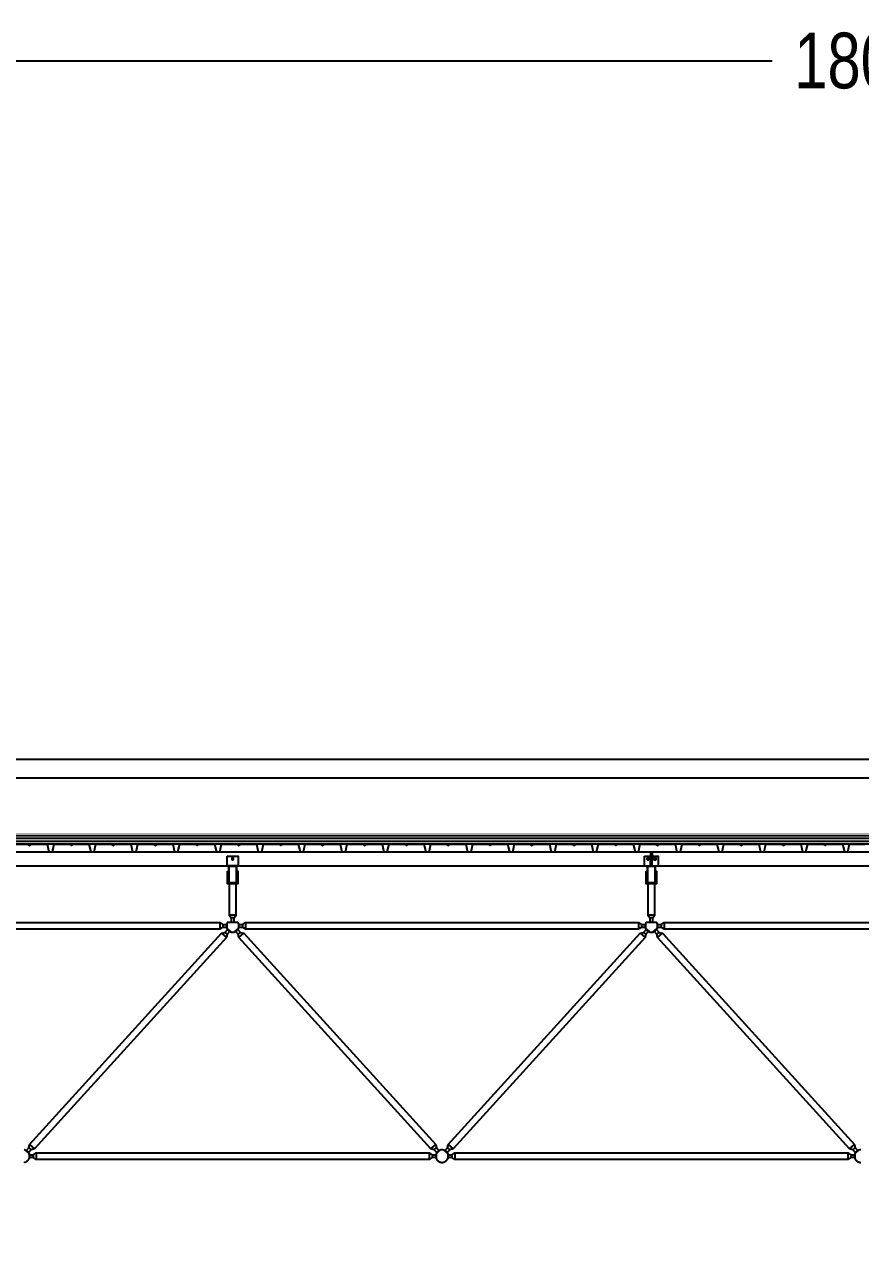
# Model space of a CAD drawing. Header units: centimetres. Extents: x 26569 to 160723, y -3143 to 14565.
# Drawn here: x 39577.1 to 39876.7, y 6232.1 to 6667.7 of the extents above; entities that cross this region are included whole.
import ezdxf

# ---------------------------------------------------------------- set-up
doc = ezdxf.new("R2010")
doc.units = ezdxf.units.CM
doc.header["$LTSCALE"] = 100
doc.linetypes.add('HIDDEN', pattern=[9.525, 6.35, -3.175])
for name, color, linetype in [('A-ANNO-DIMS', 187, 'Continuous'), ('A-ELEV-02', 253, 'Continuous'), ('A-ELEV-04', 250, 'Continuous'), ('A-WALL-INSL', 249, 'Continuous'), ('A-WALL-SNWPNL', 200, 'Continuous'), ('S-STEL', 3, 'Continuous')]:
    doc.layers.add(name, color=color, linetype=linetype)
doc.styles.add('Fields_100', font='act_simplex.shx', dxfattribs={"width": 0.8, "height": 20})
doc.linetypes.add('BATTING', pattern='A,0.00254,-2.54,[134,ltypeshp.shx,S=2.54,R=0,X=-2.54,Y=0],-5.08,[134,ltypeshp.shx,S=2.54,R=180,X=2.54,Y=0],-2.54', length=10.16254)
doc.dimstyles.new('FIELDS_100', dxfattribs={"dimscale": 0, "dimtxt": 20, "dimasz": 5, "dimexe": 5, "dimexo": 5, "dimgap": 5, "dimtad": 0, "dimdec": 0, "dimzin": 0, "dimdsep": 46, "dimtxsty": 'Fields_100', "dimblk": 'DOT', "dimcen": 0.09, "dimclrt": 50, "dimadec": 0, "dimazin": 0, "dimtfac": 1, "dimtdec": 0, "dimtix": 1, "dimtofl": 0, "dimtmove": 1, "dimatfit": 3, "dimfxl": 5, "dimfxlon": 1, "dimtolj": 1, "dimtzin": 0, "dimarcsym": 0})

# ---------------------------------------------------------------- blocks, each defined once
blk = doc.blocks.new('_Dot')
at = {"color": 0, "linetype": 'ByBlock', "lineweight": -2}
blk.add_line((-0.5, 0), (-1, 0), dxfattribs=at)
at = {"color": 0, "linetype": 'ByBlock', "const_width": 0.5}
blk.add_lwpolyline([(-0.25, 0, 1), (0.25, 0, 1)], format="xyb", close=True, dxfattribs=at)
blk = doc.blocks.new('*D698')
at = {"layer": 'A-ANNO-DIMS', "color": 0, "lineweight": -2, "transparency": 16777216}
for p, q in [((39426.73, 6649.56), (39426.73, 6659.56)), ((40326.73, 6649.56), (40326.73, 6659.56)), ((39431.73, 6654.56), (39845.07, 6654.56)), ((40321.73, 6654.56), (39908.4, 6654.56))]:
    blk.add_line(p, q, dxfattribs=at)
at = {"layer": 'DEFPOINTS', "color": 0, "transparency": 16777216}
for p in [(40326.73, 6654.56), (39426.73, 6232.06), (40326.73, 6232.06)]:
    blk.add_point(p, dxfattribs=at)
at = {"layer": 'A-ANNO-DIMS', "color": 0, "lineweight": -2, "transparency": 16777216, "xscale": 5, "yscale": 5, "zscale": 5, "rotation": 180}
blk.add_blockref('_Dot', (39426.73, 6654.56), dxfattribs=at)
at = {"layer": 'A-ANNO-DIMS', "color": 0, "lineweight": -2, "transparency": 16777216, "xscale": 5, "yscale": 5, "zscale": 5}
blk.add_blockref('_Dot', (40326.73, 6654.56), dxfattribs=at)
at = {"layer": 'A-ANNO-DIMS', "color": 50, "transparency": 16777216, "insert": (39876.73, 6654.56), "char_height": 20, "attachment_point": 5, "style": 'Fields_100'}
blk.add_mtext('\\A1;1800', dxfattribs=at)

msp = doc.modelspace()

# ---------------------------------------------------------------- linework, layer by layer
at = {"layer": 'A-ELEV-02'}
for points in [[(36704.23, 6371.06), (41237.98, 6371.06)], [(39801.48, 6371.06), (39801.48, 6369.56)], [(39801.98, 6371.06), (39801.98, 6369.56)], [(39802.83, 6368.91), (39802.83, 6368.91), (39802.82, 6368.91), (39802.81, 6368.91), (39802.8, 6368.91), (39802.79, 6368.91), (39802.79, 6368.91), (39802.78, 6368.91), (39802.77, 6368.91), (39802.76, 6368.9), (39802.75, 6368.9), (39802.75, 6368.9), (39802.74, 6368.9), (39802.73, 6368.9), (39802.72, 6368.89), (39802.71, 6368.89), (39802.71, 6368.89), (39802.7, 6368.88), (39802.69, 6368.88), (39802.68, 6368.88), (39802.67, 6368.87), (39802.67, 6368.87), (39802.66, 6368.86), (39802.65, 6368.86), (39802.64, 6368.86), (39802.64, 6368.85), (39802.63, 6368.84), (39802.62, 6368.84), (39802.61, 6368.83), (39802.61, 6368.83), (39802.6, 6368.82), (39802.59, 6368.82), (39802.59, 6368.81), (39802.58, 6368.8), (39802.57, 6368.8), (39802.57, 6368.79), (39802.56, 6368.78), (39802.56, 6368.78), (39802.55, 6368.77), (39802.55, 6368.76), (39802.54, 6368.75), (39802.54, 6368.75), (39802.53, 6368.74), (39802.53, 6368.73), (39802.52, 6368.72), (39802.52, 6368.72), (39802.52, 6368.71), (39802.51, 6368.7), (39802.51, 6368.69), (39802.51, 6368.68), (39802.5, 6368.67), (39802.5, 6368.67), (39802.5, 6368.66), (39802.5, 6368.65), (39802.49, 6368.64), (39802.49, 6368.63), (39802.49, 6368.63), (39802.49, 6368.62), (39802.49, 6368.61), (39802.49, 6368.6), (39802.49, 6368.59), (39802.49, 6368.59), (39802.48, 6368.58), (39802.48, 6368.57), (39802.48, 6368.56), (39802.48, 6368.55), (39802.48, 6368.55), (39802.49, 6368.54), (39802.49, 6368.53), (39802.49, 6368.52), (39802.49, 6368.51), (39802.49, 6368.51), (39802.49, 6368.5), (39802.49, 6368.49), (39802.49, 6368.48), (39802.5, 6368.47), (39802.5, 6368.47), (39802.5, 6368.46), (39802.5, 6368.45), (39802.51, 6368.44), (39802.51, 6368.43), (39802.51, 6368.43), (39802.52, 6368.42), (39802.52, 6368.41), (39802.52, 6368.4), (39802.53, 6368.39), (39802.53, 6368.39), (39802.54, 6368.38), (39802.54, 6368.37), (39802.55, 6368.36), (39802.55, 6368.36), (39802.56, 6368.35), (39802.56, 6368.34), (39802.57, 6368.33), (39802.57, 6368.33), (39802.58, 6368.32), (39802.59, 6368.31), (39802.59, 6368.31), (39802.6, 6368.3), (39802.61, 6368.3), (39802.61, 6368.29), (39802.62, 6368.28), (39802.63, 6368.28), (39802.64, 6368.27), (39802.64, 6368.27), (39802.65, 6368.26), (39802.66, 6368.26), (39802.67, 6368.26), (39802.67, 6368.25), (39802.68, 6368.25), (39802.69, 6368.24), (39802.7, 6368.24), (39802.71, 6368.24), (39802.71, 6368.23), (39802.72, 6368.23), (39802.73, 6368.23), (39802.74, 6368.23), (39802.75, 6368.22), (39802.75, 6368.22), (39802.76, 6368.22), (39802.77, 6368.22), (39802.78, 6368.22), (39802.79, 6368.22), (39802.79, 6368.21), (39802.8, 6368.21), (39802.81, 6368.21), (39802.82, 6368.21), (39802.83, 6368.21), (39802.83, 6368.21)], [(39803.13, 6368.91), (39802.83, 6368.91)], [(39803.13, 6368.21), (39803.14, 6368.21), (39803.15, 6368.21), (39803.16, 6368.21), (39803.17, 6368.21), (39803.17, 6368.21), (39803.18, 6368.22), (39803.19, 6368.22), (39803.2, 6368.22), (39803.21, 6368.22), (39803.21, 6368.22), (39803.22, 6368.22), (39803.23, 6368.23), (39803.24, 6368.23), (39803.25, 6368.23), (39803.26, 6368.23), (39803.26, 6368.24), (39803.27, 6368.24), (39803.28, 6368.24), (39803.29, 6368.25), (39803.3, 6368.25), (39803.3, 6368.26), (39803.31, 6368.26), (39803.32, 6368.26), (39803.33, 6368.27), (39803.33, 6368.27), (39803.34, 6368.28), (39803.35, 6368.28), (39803.35, 6368.29), (39803.36, 6368.3), (39803.37, 6368.3), (39803.38, 6368.31), (39803.38, 6368.31), (39803.39, 6368.32), (39803.39, 6368.33), (39803.4, 6368.33), (39803.41, 6368.34), (39803.41, 6368.35), (39803.42, 6368.36), (39803.42, 6368.36), (39803.43, 6368.37), (39803.43, 6368.38), (39803.44, 6368.39), (39803.44, 6368.39), (39803.45, 6368.4), (39803.45, 6368.41), (39803.45, 6368.42), (39803.46, 6368.43), (39803.46, 6368.43), (39803.46, 6368.44), (39803.47, 6368.45), (39803.47, 6368.46), (39803.47, 6368.47), (39803.47, 6368.47), (39803.48, 6368.48), (39803.48, 6368.49), (39803.48, 6368.5), (39803.48, 6368.51), (39803.48, 6368.51), (39803.48, 6368.52), (39803.48, 6368.53), (39803.48, 6368.54), (39803.48, 6368.55), (39803.48, 6368.55), (39803.48, 6368.56), (39803.48, 6368.57), (39803.48, 6368.58), (39803.48, 6368.59), (39803.48, 6368.59), (39803.48, 6368.6), (39803.48, 6368.61), (39803.48, 6368.62), (39803.48, 6368.63), (39803.48, 6368.63), (39803.48, 6368.64), (39803.47, 6368.65), (39803.47, 6368.66), (39803.47, 6368.67), (39803.47, 6368.67), (39803.46, 6368.68), (39803.46, 6368.69), (39803.46, 6368.7), (39803.45, 6368.71), (39803.45, 6368.72), (39803.45, 6368.72), (39803.44, 6368.73), (39803.44, 6368.74), (39803.43, 6368.75), (39803.43, 6368.75), (39803.42, 6368.76), (39803.42, 6368.77), (39803.41, 6368.78), (39803.41, 6368.78), (39803.4, 6368.79), (39803.39, 6368.8), (39803.39, 6368.8), (39803.38, 6368.81), (39803.38, 6368.82), (39803.37, 6368.82), (39803.36, 6368.83), (39803.35, 6368.83), (39803.35, 6368.84), (39803.34, 6368.84), (39803.33, 6368.85), (39803.33, 6368.86), (39803.32, 6368.86), (39803.31, 6368.86), (39803.3, 6368.87), (39803.3, 6368.87), (39803.29, 6368.88), (39803.28, 6368.88), (39803.27, 6368.88), (39803.26, 6368.89), (39803.26, 6368.89), (39803.25, 6368.89), (39803.24, 6368.9), (39803.23, 6368.9), (39803.22, 6368.9), (39803.21, 6368.9), (39803.21, 6368.9), (39803.2, 6368.91), (39803.19, 6368.91), (39803.18, 6368.91), (39803.17, 6368.91), (39803.17, 6368.91), (39803.16, 6368.91), (39803.15, 6368.91), (39803.14, 6368.91), (39803.13, 6368.91)], [(36704.23, 6366.06), (41237.98, 6366.06)], [(39653.73, 6366.06), (39649.73, 6366.06)], [(39799.23, 6366.06), (39804.23, 6366.06)], [(39803.13, 6368.21), (39802.83, 6368.21)], [(39649.93, 6363.26), (39650.18, 6363.26)], [(39649.93, 6362.56), (39650.18, 6362.56)], [(39653.28, 6363.26), (39653.53, 6363.26)], [(39653.28, 6362.56), (39653.53, 6362.56)], [(39799.93, 6363.26), (39800.18, 6363.26)], [(39799.93, 6362.56), (39800.18, 6362.56)], [(39803.28, 6363.26), (39803.53, 6363.26)], [(39803.28, 6362.56), (39803.53, 6362.56)], [(39650.53, 6359.66), (39650.53, 6348.36), (39651.23, 6347.36), (39651.23, 6345.86)], [(39652.23, 6345.86), (39652.23, 6347.36), (39652.94, 6348.36), (39652.94, 6359.66)], [(39800.53, 6359.66), (39800.53, 6348.36), (39801.23, 6347.36), (39801.23, 6345.86)], [(39802.23, 6345.86), (39802.23, 6347.36), (39802.94, 6348.36), (39802.94, 6359.66)], [(39652.94, 6348.36), (39650.53, 6348.36)], [(39652.23, 6347.36), (39651.23, 6347.36)], [(39802.94, 6348.36), (39800.53, 6348.36)], [(39802.23, 6347.36), (39801.23, 6347.36)], [(39503.78, 6345.01), (39505.28, 6345.01), (39506.28, 6345.72), (39647.18, 6345.72), (39648.18, 6345.01), (39649.68, 6345.01)], [(39649.68, 6344.01), (39648.18, 6344.01), (39647.18, 6343.3), (39506.28, 6343.3), (39505.28, 6344.01), (39503.78, 6344.01)], [(39647.18, 6345.72), (39647.18, 6343.3)], [(39648.18, 6345.01), (39648.18, 6344.01)], [(39649.93, 6345.86), (39649.89, 6345.8), (39649.85, 6345.74), (39649.81, 6345.68), (39649.77, 6345.61), (39649.73, 6345.54), (39649.7, 6345.47), (39649.67, 6345.4), (39649.64, 6345.33), (39649.61, 6345.26), (39649.6, 6345.22), (39649.59, 6345.18), (39649.57, 6345.14), (39649.56, 6345.11), (39649.55, 6345.07), (39649.54, 6345.03), (39649.54, 6344.99), (39649.53, 6344.95), (39649.52, 6344.91), (39649.51, 6344.87), (39649.51, 6344.83), (39649.5, 6344.79), (39649.5, 6344.75), (39649.49, 6344.71), (39649.49, 6344.67), (39649.49, 6344.63), (39649.49, 6344.59), (39649.48, 6344.55), (39649.48, 6344.52), (39649.48, 6344.48), (39649.49, 6344.44), (39649.49, 6344.4), (39649.49, 6344.36), (39649.49, 6344.32), (39649.5, 6344.28), (39649.5, 6344.24), (39649.51, 6344.2), (39649.51, 6344.16), (39649.53, 6344.08), (39649.54, 6344.01), (39649.56, 6343.93), (39649.58, 6343.86), (39649.61, 6343.78), (39649.63, 6343.71), (39649.66, 6343.64), (39649.69, 6343.57), (39649.72, 6343.51), (39649.76, 6343.44), (39649.79, 6343.37), (39649.83, 6343.31), (39649.87, 6343.25), (39649.92, 6343.18), (39649.96, 6343.12), (39650.01, 6343.06), (39650.07, 6343), (39650.12, 6342.95), (39650.15, 6342.92), (39650.17, 6342.89), (39650.2, 6342.86), (39650.23, 6342.84), (39650.26, 6342.81), (39650.29, 6342.78), (39650.32, 6342.76), (39650.35, 6342.73), (39650.39, 6342.71), (39650.42, 6342.69), (39650.45, 6342.66), (39650.48, 6342.64), (39650.52, 6342.62), (39650.55, 6342.6), (39650.59, 6342.58), (39650.62, 6342.56), (39650.65, 6342.54), (39650.69, 6342.52), (39650.73, 6342.5), (39650.76, 6342.48), (39650.8, 6342.47), (39650.83, 6342.45), (39650.87, 6342.43), (39650.91, 6342.42), (39650.94, 6342.41), (39650.98, 6342.39), (39651.02, 6342.38), (39651.06, 6342.37), (39651.13, 6342.34), (39651.21, 6342.33), (39651.28, 6342.31), (39651.36, 6342.29), (39651.43, 6342.28), (39651.51, 6342.27), (39651.59, 6342.27), (39651.66, 6342.26), (39651.73, 6342.26), (39651.81, 6342.26), (39651.88, 6342.27), (39651.96, 6342.27), (39652.03, 6342.28), (39652.11, 6342.29), (39652.19, 6342.31), (39652.26, 6342.33), (39652.34, 6342.34), (39652.41, 6342.37), (39652.45, 6342.38), (39652.49, 6342.39), (39652.52, 6342.41), (39652.56, 6342.42), (39652.6, 6342.43), (39652.63, 6342.45), (39652.67, 6342.47), (39652.71, 6342.48), (39652.74, 6342.5), (39652.78, 6342.52), (39652.81, 6342.54), (39652.85, 6342.56), (39652.88, 6342.58), (39652.92, 6342.6), (39652.95, 6342.62), (39652.98, 6342.64), (39653.02, 6342.66), (39653.05, 6342.69), (39653.08, 6342.71), (39653.11, 6342.73), (39653.15, 6342.76), (39653.18, 6342.78), (39653.21, 6342.81), (39653.24, 6342.84), (39653.27, 6342.86), (39653.29, 6342.89), (39653.32, 6342.92), (39653.35, 6342.95), (39653.4, 6343), (39653.45, 6343.06), (39653.5, 6343.12), (39653.55, 6343.18), (39653.59, 6343.25), (39653.64, 6343.31), (39653.68, 6343.37), (39653.71, 6343.44), (39653.75, 6343.51), (39653.78, 6343.57), (39653.81, 6343.64), (39653.84, 6343.71), (39653.86, 6343.78), (39653.89, 6343.86), (39653.91, 6343.93), (39653.93, 6344.01), (39653.94, 6344.08), (39653.96, 6344.16), (39653.96, 6344.2), (39653.97, 6344.24), (39653.97, 6344.28), (39653.98, 6344.32), (39653.98, 6344.36), (39653.98, 6344.4), (39653.98, 6344.44), (39653.98, 6344.48), (39653.98, 6344.52), (39653.98, 6344.55), (39653.98, 6344.59), (39653.98, 6344.63), (39653.98, 6344.67), (39653.98, 6344.71), (39653.97, 6344.75), (39653.97, 6344.79), (39653.96, 6344.83), (39653.96, 6344.87), (39653.95, 6344.91), (39653.94, 6344.95), (39653.93, 6344.99), (39653.92, 6345.03), (39653.91, 6345.07), (39653.9, 6345.11), (39653.89, 6345.14), (39653.88, 6345.18), (39653.87, 6345.22), (39653.86, 6345.26), (39653.83, 6345.33), (39653.8, 6345.4), (39653.77, 6345.47), (39653.73, 6345.54), (39653.7, 6345.61), (39653.66, 6345.68), (39653.62, 6345.74), (39653.58, 6345.8), (39653.53, 6345.86)], [(39649.67, 6343.62), (39651.04, 6342.37)], [(39649.68, 6345.44), (39649.68, 6343.58)], [(39649.93, 6345.86), (39653.53, 6345.86)], [(39652.43, 6342.37), (39653.8, 6343.62)], [(39653.78, 6345.01), (39655.28, 6345.01), (39656.28, 6345.72), (39797.18, 6345.72), (39798.18, 6345.01), (39799.68, 6345.01)], [(39653.78, 6345.44), (39653.78, 6343.58)], [(39799.68, 6344.01), (39798.18, 6344.01), (39797.18, 6343.3), (39656.28, 6343.3), (39655.28, 6344.01), (39653.78, 6344.01)], [(39655.28, 6345.01), (39655.28, 6344.01)], [(39656.28, 6345.72), (39656.28, 6343.3)], [(39797.18, 6345.72), (39797.18, 6343.3)], [(39798.18, 6345.01), (39798.18, 6344.01)], [(39799.93, 6345.86), (39799.89, 6345.8), (39799.85, 6345.74), (39799.81, 6345.68), (39799.77, 6345.61), (39799.73, 6345.54), (39799.7, 6345.47), (39799.67, 6345.4), (39799.64, 6345.33), (39799.61, 6345.26), (39799.6, 6345.22), (39799.59, 6345.18), (39799.57, 6345.14), (39799.56, 6345.11), (39799.55, 6345.07), (39799.54, 6345.03), (39799.54, 6344.99), (39799.53, 6344.95), (39799.52, 6344.91), (39799.51, 6344.87), (39799.51, 6344.83), (39799.5, 6344.79), (39799.5, 6344.75), (39799.49, 6344.71), (39799.49, 6344.67), (39799.49, 6344.63), (39799.49, 6344.59), (39799.48, 6344.55), (39799.48, 6344.52), (39799.48, 6344.48), (39799.49, 6344.44), (39799.49, 6344.4), (39799.49, 6344.36), (39799.49, 6344.32), (39799.5, 6344.28), (39799.5, 6344.24), (39799.51, 6344.2), (39799.51, 6344.16), (39799.53, 6344.08), (39799.54, 6344.01), (39799.56, 6343.93), (39799.58, 6343.86), (39799.61, 6343.78), (39799.63, 6343.71), (39799.66, 6343.64), (39799.69, 6343.57), (39799.72, 6343.51), (39799.76, 6343.44), (39799.79, 6343.37), (39799.83, 6343.31), (39799.87, 6343.25), (39799.92, 6343.18), (39799.96, 6343.12), (39800.01, 6343.06), (39800.07, 6343), (39800.12, 6342.95), (39800.15, 6342.92), (39800.17, 6342.89), (39800.2, 6342.86), (39800.23, 6342.84), (39800.26, 6342.81), (39800.29, 6342.78), (39800.32, 6342.76), (39800.35, 6342.73), (39800.39, 6342.71), (39800.42, 6342.69), (39800.45, 6342.66), (39800.48, 6342.64), (39800.52, 6342.62), (39800.55, 6342.6), (39800.59, 6342.58), (39800.62, 6342.56), (39800.65, 6342.54), (39800.69, 6342.52), (39800.73, 6342.5), (39800.76, 6342.48), (39800.8, 6342.47), (39800.83, 6342.45), (39800.87, 6342.43), (39800.91, 6342.42), (39800.94, 6342.41), (39800.98, 6342.39), (39801.02, 6342.38), (39801.06, 6342.37), (39801.13, 6342.34), (39801.21, 6342.33), (39801.28, 6342.31), (39801.36, 6342.29), (39801.43, 6342.28), (39801.51, 6342.27), (39801.59, 6342.27), (39801.66, 6342.26), (39801.73, 6342.26), (39801.81, 6342.26), (39801.88, 6342.27), (39801.96, 6342.27), (39802.03, 6342.28), (39802.11, 6342.29), (39802.19, 6342.31), (39802.26, 6342.33), (39802.34, 6342.34), (39802.41, 6342.37), (39802.45, 6342.38), (39802.49, 6342.39), (39802.52, 6342.41), (39802.56, 6342.42), (39802.6, 6342.43), (39802.63, 6342.45), (39802.67, 6342.47), (39802.71, 6342.48), (39802.74, 6342.5), (39802.78, 6342.52), (39802.81, 6342.54), (39802.85, 6342.56), (39802.88, 6342.58), (39802.92, 6342.6), (39802.95, 6342.62), (39802.98, 6342.64), (39803.02, 6342.66), (39803.05, 6342.69), (39803.08, 6342.71), (39803.11, 6342.73), (39803.15, 6342.76), (39803.18, 6342.78), (39803.21, 6342.81), (39803.24, 6342.84), (39803.27, 6342.86), (39803.29, 6342.89), (39803.32, 6342.92), (39803.35, 6342.95), (39803.4, 6343), (39803.45, 6343.06), (39803.5, 6343.12), (39803.55, 6343.18), (39803.59, 6343.25), (39803.64, 6343.31), (39803.68, 6343.37), (39803.71, 6343.44), (39803.75, 6343.51), (39803.78, 6343.57), (39803.81, 6343.64), (39803.84, 6343.71), (39803.86, 6343.78), (39803.89, 6343.86), (39803.91, 6343.93), (39803.93, 6344.01), (39803.94, 6344.08), (39803.96, 6344.16), (39803.96, 6344.2), (39803.97, 6344.24), (39803.97, 6344.28), (39803.98, 6344.32), (39803.98, 6344.36), (39803.98, 6344.4), (39803.98, 6344.44), (39803.98, 6344.48), (39803.98, 6344.52), (39803.98, 6344.55), (39803.98, 6344.59), (39803.98, 6344.63), (39803.98, 6344.67), (39803.98, 6344.71), (39803.97, 6344.75), (39803.97, 6344.79), (39803.96, 6344.83), (39803.96, 6344.87), (39803.95, 6344.91), (39803.94, 6344.95), (39803.93, 6344.99), (39803.92, 6345.03), (39803.91, 6345.07), (39803.9, 6345.11), (39803.89, 6345.14), (39803.88, 6345.18), (39803.87, 6345.22), (39803.86, 6345.26), (39803.83, 6345.33), (39803.8, 6345.4), (39803.77, 6345.47), (39803.73, 6345.54), (39803.7, 6345.61), (39803.66, 6345.68), (39803.62, 6345.74), (39803.58, 6345.8), (39803.53, 6345.86)], [(39799.67, 6343.62), (39801.04, 6342.37)], [(39799.68, 6345.44), (39799.68, 6343.58)], [(39799.93, 6345.86), (39803.53, 6345.86)], [(39802.43, 6342.37), (39803.8, 6343.62)], [(39803.78, 6345.01), (39805.28, 6345.01), (39806.28, 6345.72), (39947.18, 6345.72), (39948.18, 6345.01), (39949.68, 6345.01)], [(39803.78, 6345.44), (39803.78, 6343.58)], [(39949.68, 6344.01), (39948.18, 6344.01), (39947.18, 6343.3), (39806.28, 6343.3), (39805.28, 6344.01), (39803.78, 6344.01)], [(39805.28, 6345.01), (39805.28, 6344.01)], [(39806.28, 6345.72), (39806.28, 6343.3)], [(39647.78, 6341.96), (39649.57, 6340.33)], [(39648.98, 6342.22), (39649.72, 6341.55)], [(39653.75, 6341.55), (39654.49, 6342.22)], [(39653.9, 6340.33), (39655.69, 6341.96)], [(39797.78, 6341.96), (39799.57, 6340.33)], [(39798.98, 6342.22), (39799.72, 6341.55)], [(39803.75, 6341.55), (39804.49, 6342.22)], [(39803.9, 6340.33), (39805.69, 6341.96)], [(39578.75, 6264.98), (39579.49, 6264.3)], [(39578.9, 6266.19), (39580.69, 6264.57)], [(39722.78, 6264.57), (39724.57, 6266.19)], [(39723.98, 6264.3), (39724.72, 6264.98)], [(39728.75, 6264.98), (39729.49, 6264.3)], [(39728.9, 6266.19), (39730.69, 6264.57)], [(39872.78, 6264.57), (39874.57, 6266.19)], [(39873.98, 6264.3), (39874.72, 6264.98)], [(39577.04, 6259.78), (39577.09, 6259.79), (39577.14, 6259.8), (39577.2, 6259.81), (39577.25, 6259.82), (39577.3, 6259.83), (39577.35, 6259.85), (39577.41, 6259.86), (39577.46, 6259.88), (39577.51, 6259.9), (39577.56, 6259.92), (39577.61, 6259.94), (39577.67, 6259.96), (39577.72, 6259.99), (39577.77, 6260.01), (39577.82, 6260.04), (39577.87, 6260.07), (39577.92, 6260.1), (39577.97, 6260.13), (39578.01, 6260.16), (39578.06, 6260.19), (39578.11, 6260.23), (39578.15, 6260.27), (39578.2, 6260.3), (39578.24, 6260.34), (39578.28, 6260.38), (39578.33, 6260.42), (39578.37, 6260.46), (39578.41, 6260.51), (39578.44, 6260.55), (39578.48, 6260.59), (39578.52, 6260.64), (39578.55, 6260.69), (39578.59, 6260.73), (39578.62, 6260.78), (39578.65, 6260.83), (39578.68, 6260.88), (39578.71, 6260.93), (39578.73, 6260.98), (39578.76, 6261.03), (39578.78, 6261.08), (39578.81, 6261.13), (39578.83, 6261.18), (39578.85, 6261.24), (39578.86, 6261.29), (39578.88, 6261.34), (39578.9, 6261.39), (39578.91, 6261.45), (39578.92, 6261.5), (39578.94, 6261.55), (39578.95, 6261.6), (39578.96, 6261.66), (39578.96, 6261.71), (39578.97, 6261.76), (39578.98, 6261.81), (39578.98, 6261.86), (39578.98, 6261.91), (39578.98, 6261.96), (39578.98, 6262.01), (39578.98, 6262.06), (39578.98, 6262.11), (39578.98, 6262.16), (39578.98, 6262.21), (39578.97, 6262.27), (39578.96, 6262.32), (39578.96, 6262.37), (39578.95, 6262.42), (39578.94, 6262.47), (39578.92, 6262.53), (39578.91, 6262.58), (39578.9, 6262.63), (39578.88, 6262.68), (39578.86, 6262.74), (39578.85, 6262.79), (39578.83, 6262.84), (39578.81, 6262.89), (39578.78, 6262.94), (39578.76, 6262.99), (39578.73, 6263.05), (39578.71, 6263.1), (39578.68, 6263.15), (39578.65, 6263.19), (39578.62, 6263.24), (39578.59, 6263.29), (39578.55, 6263.34), (39578.52, 6263.38), (39578.48, 6263.43), (39578.44, 6263.48), (39578.41, 6263.52), (39578.37, 6263.56), (39578.33, 6263.6), (39578.28, 6263.64), (39578.24, 6263.68), (39578.2, 6263.72), (39578.15, 6263.76), (39578.11, 6263.8), (39578.06, 6263.83), (39578.01, 6263.86), (39577.97, 6263.9), (39577.92, 6263.93), (39577.87, 6263.96), (39577.82, 6263.98), (39577.77, 6264.01), (39577.72, 6264.04), (39577.67, 6264.06), (39577.61, 6264.08), (39577.56, 6264.1), (39577.51, 6264.12), (39577.46, 6264.14), (39577.41, 6264.16), (39577.35, 6264.18), (39577.3, 6264.19), (39577.25, 6264.2), (39577.2, 6264.21), (39577.14, 6264.22), (39577.09, 6264.23), (39577.04, 6264.24)], [(39577.43, 6264.15), (39578.8, 6262.91)], [(39578.78, 6262.51), (39580.28, 6262.51), (39581.28, 6263.22), (39722.18, 6263.22), (39723.18, 6262.51), (39724.68, 6262.51)], [(39578.78, 6262.94), (39578.78, 6261.08)], [(39724.68, 6261.51), (39723.18, 6261.51), (39722.18, 6260.8), (39581.28, 6260.8), (39580.28, 6261.51), (39578.78, 6261.51)], [(39580.28, 6262.51), (39580.28, 6261.51)], [(39581.28, 6263.22), (39581.28, 6260.8)], [(39722.18, 6263.22), (39722.18, 6260.8)], [(39723.18, 6262.51), (39723.18, 6261.51)], [(39724.67, 6262.91), (39726.04, 6264.15)], [(39724.68, 6262.94), (39724.68, 6261.08)], [(39727.43, 6264.15), (39728.8, 6262.91)], [(39728.78, 6262.51), (39730.28, 6262.51), (39731.28, 6263.22), (39872.18, 6263.22), (39873.18, 6262.51), (39874.68, 6262.51)], [(39728.78, 6262.94), (39728.78, 6261.08)], [(39874.68, 6261.51), (39873.18, 6261.51), (39872.18, 6260.8), (39731.28, 6260.8), (39730.28, 6261.51), (39728.78, 6261.51)], [(39730.28, 6262.51), (39730.28, 6261.51)], [(39731.28, 6263.22), (39731.28, 6260.8)], [(39872.18, 6263.22), (39872.18, 6260.8)], [(39873.18, 6262.51), (39873.18, 6261.51)], [(39876.78, 6264.26), (39876.73, 6264.26), (39876.68, 6264.26), (39876.63, 6264.26), (39876.58, 6264.26), (39876.53, 6264.25), (39876.48, 6264.25), (39876.43, 6264.24), (39876.38, 6264.23), (39876.32, 6264.22), (39876.27, 6264.21), (39876.22, 6264.2), (39876.17, 6264.19), (39876.12, 6264.18), (39876.06, 6264.16), (39876.01, 6264.14), (39875.96, 6264.12), (39875.91, 6264.1), (39875.85, 6264.08), (39875.8, 6264.06), (39875.75, 6264.04), (39875.7, 6264.01), (39875.65, 6263.98), (39875.6, 6263.96), (39875.55, 6263.93), (39875.5, 6263.9), (39875.46, 6263.86), (39875.41, 6263.83), (39875.36, 6263.8), (39875.32, 6263.76), (39875.27, 6263.72), (39875.23, 6263.68), (39875.19, 6263.64), (39875.14, 6263.6), (39875.1, 6263.56), (39875.06, 6263.52), (39875.02, 6263.48), (39874.99, 6263.43), (39874.95, 6263.38), (39874.92, 6263.34), (39874.88, 6263.29), (39874.85, 6263.24), (39874.82, 6263.19), (39874.79, 6263.15), (39874.76, 6263.1), (39874.74, 6263.05), (39874.71, 6262.99), (39874.69, 6262.94), (39874.66, 6262.89), (39874.64, 6262.84), (39874.62, 6262.79), (39874.6, 6262.74), (39874.59, 6262.68), (39874.57, 6262.63), (39874.56, 6262.58), (39874.54, 6262.53), (39874.53, 6262.47), (39874.52, 6262.42), (39874.51, 6262.37), (39874.51, 6262.32), (39874.5, 6262.27), (39874.49, 6262.21), (39874.49, 6262.16), (39874.49, 6262.11), (39874.48, 6262.06), (39874.48, 6262.01), (39874.48, 6261.96), (39874.49, 6261.91), (39874.49, 6261.86), (39874.49, 6261.81), (39874.5, 6261.76), (39874.51, 6261.71), (39874.51, 6261.66), (39874.52, 6261.6), (39874.53, 6261.55), (39874.54, 6261.5), (39874.56, 6261.45), (39874.57, 6261.39), (39874.59, 6261.34), (39874.6, 6261.29), (39874.62, 6261.24), (39874.64, 6261.18), (39874.66, 6261.13), (39874.69, 6261.08), (39874.71, 6261.03), (39874.74, 6260.98), (39874.76, 6260.93), (39874.79, 6260.88), (39874.82, 6260.83), (39874.85, 6260.78), (39874.88, 6260.73), (39874.92, 6260.69), (39874.95, 6260.64), (39874.99, 6260.59), (39875.02, 6260.55), (39875.06, 6260.51), (39875.1, 6260.46), (39875.14, 6260.42), (39875.19, 6260.38), (39875.23, 6260.34), (39875.27, 6260.3), (39875.32, 6260.27), (39875.36, 6260.23), (39875.41, 6260.19), (39875.46, 6260.16), (39875.5, 6260.13), (39875.55, 6260.1), (39875.6, 6260.07), (39875.65, 6260.04), (39875.7, 6260.01), (39875.75, 6259.99), (39875.8, 6259.96), (39875.85, 6259.94), (39875.91, 6259.92), (39875.96, 6259.9), (39876.01, 6259.88), (39876.06, 6259.86), (39876.12, 6259.85), (39876.17, 6259.83), (39876.22, 6259.82), (39876.27, 6259.81), (39876.32, 6259.8), (39876.38, 6259.79), (39876.43, 6259.78), (39876.48, 6259.78), (39876.53, 6259.77), (39876.58, 6259.77), (39876.63, 6259.76), (39876.68, 6259.76), (39876.73, 6259.76), (39876.78, 6259.76)], [(39874.67, 6262.91), (39876.04, 6264.15)], [(39874.68, 6262.94), (39874.68, 6261.08)]]:
    msp.add_lwpolyline(points, dxfattribs=at)
for points in [[(39649.73, 6369.56), (39653.73, 6369.56), (39653.73, 6365.91), (39649.73, 6365.91)], [(39652.08, 6368.56), (39652.08, 6368.57), (39652.08, 6368.58), (39652.08, 6368.59), (39652.08, 6368.59), (39652.08, 6368.6), (39652.08, 6368.61), (39652.08, 6368.62), (39652.08, 6368.63), (39652.08, 6368.63), (39652.08, 6368.64), (39652.07, 6368.65), (39652.07, 6368.66), (39652.07, 6368.67), (39652.07, 6368.67), (39652.06, 6368.68), (39652.06, 6368.69), (39652.06, 6368.7), (39652.05, 6368.71), (39652.05, 6368.72), (39652.05, 6368.72), (39652.04, 6368.73), (39652.04, 6368.74), (39652.03, 6368.75), (39652.03, 6368.75), (39652.02, 6368.76), (39652.02, 6368.77), (39652.01, 6368.78), (39652.01, 6368.78), (39652, 6368.79), (39651.99, 6368.8), (39651.99, 6368.8), (39651.98, 6368.81), (39651.98, 6368.82), (39651.97, 6368.82), (39651.96, 6368.83), (39651.95, 6368.83), (39651.95, 6368.84), (39651.94, 6368.84), (39651.93, 6368.85), (39651.93, 6368.86), (39651.92, 6368.86), (39651.91, 6368.86), (39651.9, 6368.87), (39651.9, 6368.87), (39651.89, 6368.88), (39651.88, 6368.88), (39651.87, 6368.88), (39651.86, 6368.89), (39651.86, 6368.89), (39651.85, 6368.89), (39651.84, 6368.9), (39651.83, 6368.9), (39651.82, 6368.9), (39651.81, 6368.9), (39651.81, 6368.9), (39651.8, 6368.91), (39651.79, 6368.91), (39651.78, 6368.91), (39651.77, 6368.91), (39651.77, 6368.91), (39651.76, 6368.91), (39651.75, 6368.91), (39651.74, 6368.91), (39651.73, 6368.91), (39651.73, 6368.91), (39651.72, 6368.91), (39651.71, 6368.91), (39651.7, 6368.91), (39651.69, 6368.91), (39651.69, 6368.91), (39651.68, 6368.91), (39651.67, 6368.91), (39651.66, 6368.9), (39651.65, 6368.9), (39651.65, 6368.9), (39651.64, 6368.9), (39651.63, 6368.9), (39651.62, 6368.89), (39651.61, 6368.89), (39651.61, 6368.89), (39651.6, 6368.88), (39651.59, 6368.88), (39651.58, 6368.88), (39651.57, 6368.87), (39651.57, 6368.87), (39651.56, 6368.86), (39651.55, 6368.86), (39651.54, 6368.86), (39651.54, 6368.85), (39651.53, 6368.84), (39651.52, 6368.84), (39651.51, 6368.83), (39651.51, 6368.83), (39651.5, 6368.82), (39651.49, 6368.82), (39651.49, 6368.81), (39651.48, 6368.8), (39651.47, 6368.8), (39651.47, 6368.79), (39651.46, 6368.78), (39651.46, 6368.78), (39651.45, 6368.77), (39651.45, 6368.76), (39651.44, 6368.75), (39651.44, 6368.75), (39651.43, 6368.74), (39651.43, 6368.73), (39651.42, 6368.72), (39651.42, 6368.72), (39651.42, 6368.71), (39651.41, 6368.7), (39651.41, 6368.69), (39651.41, 6368.68), (39651.4, 6368.67), (39651.4, 6368.67), (39651.4, 6368.66), (39651.4, 6368.65), (39651.39, 6368.64), (39651.39, 6368.63), (39651.39, 6368.63), (39651.39, 6368.62), (39651.39, 6368.61), (39651.39, 6368.6), (39651.39, 6368.59), (39651.39, 6368.59), (39651.38, 6368.58), (39651.38, 6368.57), (39651.38, 6368.56), (39651.38, 6368.55), (39651.38, 6368.55), (39651.39, 6368.54), (39651.39, 6368.53), (39651.39, 6368.52), (39651.39, 6368.51), (39651.39, 6368.51), (39651.39, 6368.5), (39651.39, 6368.49), (39651.39, 6368.48), (39651.4, 6368.47), (39651.4, 6368.47), (39651.4, 6368.46), (39651.4, 6368.45), (39651.41, 6368.44), (39651.41, 6368.43), (39651.41, 6368.43), (39651.42, 6368.42), (39651.42, 6368.41), (39651.42, 6368.4), (39651.43, 6368.39), (39651.43, 6368.39), (39651.44, 6368.38), (39651.44, 6368.37), (39651.45, 6368.36), (39651.45, 6368.36), (39651.46, 6368.35), (39651.46, 6368.34), (39651.47, 6368.33), (39651.47, 6368.33), (39651.48, 6368.32), (39651.49, 6368.31), (39651.49, 6368.31), (39651.5, 6368.3), (39651.51, 6368.3), (39651.51, 6368.29), (39651.52, 6368.28), (39651.53, 6368.28), (39651.54, 6368.27), (39651.54, 6368.27), (39651.55, 6368.26), (39651.56, 6368.26), (39651.57, 6368.26), (39651.57, 6368.25), (39651.58, 6368.25), (39651.59, 6368.24), (39651.6, 6368.24), (39651.61, 6368.24), (39651.61, 6368.23), (39651.62, 6368.23), (39651.63, 6368.23), (39651.64, 6368.23), (39651.65, 6368.22), (39651.65, 6368.22), (39651.66, 6368.22), (39651.67, 6368.22), (39651.68, 6368.22), (39651.69, 6368.22), (39651.69, 6368.21), (39651.7, 6368.21), (39651.71, 6368.21), (39651.72, 6368.21), (39651.73, 6368.21), (39651.73, 6368.21), (39651.74, 6368.21), (39651.75, 6368.21), (39651.76, 6368.21), (39651.77, 6368.21), (39651.77, 6368.21), (39651.78, 6368.22), (39651.79, 6368.22), (39651.8, 6368.22), (39651.81, 6368.22), (39651.81, 6368.22), (39651.82, 6368.22), (39651.83, 6368.23), (39651.84, 6368.23), (39651.85, 6368.23), (39651.86, 6368.23), (39651.86, 6368.24), (39651.87, 6368.24), (39651.88, 6368.24), (39651.89, 6368.25), (39651.9, 6368.25), (39651.9, 6368.26), (39651.91, 6368.26), (39651.92, 6368.26), (39651.93, 6368.27), (39651.93, 6368.27), (39651.94, 6368.28), (39651.95, 6368.28), (39651.95, 6368.29), (39651.96, 6368.3), (39651.97, 6368.3), (39651.98, 6368.31), (39651.98, 6368.31), (39651.99, 6368.32), (39651.99, 6368.33), (39652, 6368.33), (39652.01, 6368.34), (39652.01, 6368.35), (39652.02, 6368.36), (39652.02, 6368.36), (39652.03, 6368.37), (39652.03, 6368.38), (39652.04, 6368.39), (39652.04, 6368.39), (39652.05, 6368.4), (39652.05, 6368.41), (39652.05, 6368.42), (39652.06, 6368.43), (39652.06, 6368.43), (39652.06, 6368.44), (39652.07, 6368.45), (39652.07, 6368.46), (39652.07, 6368.47), (39652.07, 6368.47), (39652.08, 6368.48), (39652.08, 6368.49), (39652.08, 6368.5), (39652.08, 6368.51), (39652.08, 6368.51), (39652.08, 6368.52), (39652.08, 6368.53), (39652.08, 6368.54), (39652.08, 6368.55), (39652.08, 6368.55)], [(39799.23, 6369.56), (39804.23, 6369.56), (39804.23, 6365.91), (39799.23, 6365.91)], [(39800.83, 6368.56), (39800.83, 6368.57), (39800.83, 6368.58), (39800.83, 6368.59), (39800.83, 6368.59), (39800.83, 6368.6), (39800.83, 6368.61), (39800.83, 6368.62), (39800.83, 6368.63), (39800.83, 6368.63), (39800.83, 6368.64), (39800.82, 6368.65), (39800.82, 6368.66), (39800.82, 6368.67), (39800.82, 6368.67), (39800.81, 6368.68), (39800.81, 6368.69), (39800.81, 6368.7), (39800.8, 6368.71), (39800.8, 6368.72), (39800.8, 6368.72), (39800.79, 6368.73), (39800.79, 6368.74), (39800.78, 6368.75), (39800.78, 6368.75), (39800.77, 6368.76), (39800.77, 6368.77), (39800.76, 6368.78), (39800.76, 6368.78), (39800.75, 6368.79), (39800.74, 6368.8), (39800.74, 6368.8), (39800.73, 6368.81), (39800.73, 6368.82), (39800.72, 6368.82), (39800.71, 6368.83), (39800.7, 6368.83), (39800.7, 6368.84), (39800.69, 6368.84), (39800.68, 6368.85), (39800.68, 6368.86), (39800.67, 6368.86), (39800.66, 6368.86), (39800.65, 6368.87), (39800.65, 6368.87), (39800.64, 6368.88), (39800.63, 6368.88), (39800.62, 6368.88), (39800.61, 6368.89), (39800.61, 6368.89), (39800.6, 6368.89), (39800.59, 6368.9), (39800.58, 6368.9), (39800.57, 6368.9), (39800.56, 6368.9), (39800.56, 6368.9), (39800.55, 6368.91), (39800.54, 6368.91), (39800.53, 6368.91), (39800.52, 6368.91), (39800.52, 6368.91), (39800.51, 6368.91), (39800.5, 6368.91), (39800.49, 6368.91), (39800.48, 6368.91), (39800.48, 6368.91), (39800.47, 6368.91), (39800.46, 6368.91), (39800.45, 6368.91), (39800.44, 6368.91), (39800.44, 6368.91), (39800.43, 6368.91), (39800.42, 6368.91), (39800.41, 6368.9), (39800.4, 6368.9), (39800.4, 6368.9), (39800.39, 6368.9), (39800.38, 6368.9), (39800.37, 6368.89), (39800.36, 6368.89), (39800.36, 6368.89), (39800.35, 6368.88), (39800.34, 6368.88), (39800.33, 6368.88), (39800.32, 6368.87), (39800.32, 6368.87), (39800.31, 6368.86), (39800.3, 6368.86), (39800.29, 6368.86), (39800.29, 6368.85), (39800.28, 6368.84), (39800.27, 6368.84), (39800.26, 6368.83), (39800.26, 6368.83), (39800.25, 6368.82), (39800.24, 6368.82), (39800.24, 6368.81), (39800.23, 6368.8), (39800.22, 6368.8), (39800.22, 6368.79), (39800.21, 6368.78), (39800.21, 6368.78), (39800.2, 6368.77), (39800.2, 6368.76), (39800.19, 6368.75), (39800.19, 6368.75), (39800.18, 6368.74), (39800.18, 6368.73), (39800.17, 6368.72), (39800.17, 6368.72), (39800.17, 6368.71), (39800.16, 6368.7), (39800.16, 6368.69), (39800.16, 6368.68), (39800.15, 6368.67), (39800.15, 6368.67), (39800.15, 6368.66), (39800.15, 6368.65), (39800.14, 6368.64), (39800.14, 6368.63), (39800.14, 6368.63), (39800.14, 6368.62), (39800.14, 6368.61), (39800.14, 6368.6), (39800.14, 6368.59), (39800.14, 6368.59), (39800.13, 6368.58), (39800.13, 6368.57), (39800.13, 6368.56), (39800.13, 6368.55), (39800.13, 6368.55), (39800.14, 6368.54), (39800.14, 6368.53), (39800.14, 6368.52), (39800.14, 6368.51), (39800.14, 6368.51), (39800.14, 6368.5), (39800.14, 6368.49), (39800.14, 6368.48), (39800.15, 6368.47), (39800.15, 6368.47), (39800.15, 6368.46), (39800.15, 6368.45), (39800.16, 6368.44), (39800.16, 6368.43), (39800.16, 6368.43), (39800.17, 6368.42), (39800.17, 6368.41), (39800.17, 6368.4), (39800.18, 6368.39), (39800.18, 6368.39), (39800.19, 6368.38), (39800.19, 6368.37), (39800.2, 6368.36), (39800.2, 6368.36), (39800.21, 6368.35), (39800.21, 6368.34), (39800.22, 6368.33), (39800.22, 6368.33), (39800.23, 6368.32), (39800.24, 6368.31), (39800.24, 6368.31), (39800.25, 6368.3), (39800.26, 6368.3), (39800.26, 6368.29), (39800.27, 6368.28), (39800.28, 6368.28), (39800.29, 6368.27), (39800.29, 6368.27), (39800.3, 6368.26), (39800.31, 6368.26), (39800.32, 6368.26), (39800.32, 6368.25), (39800.33, 6368.25), (39800.34, 6368.24), (39800.35, 6368.24), (39800.36, 6368.24), (39800.36, 6368.23), (39800.37, 6368.23), (39800.38, 6368.23), (39800.39, 6368.23), (39800.4, 6368.22), (39800.4, 6368.22), (39800.41, 6368.22), (39800.42, 6368.22), (39800.43, 6368.22), (39800.44, 6368.22), (39800.44, 6368.21), (39800.45, 6368.21), (39800.46, 6368.21), (39800.47, 6368.21), (39800.48, 6368.21), (39800.48, 6368.21), (39800.49, 6368.21), (39800.5, 6368.21), (39800.51, 6368.21), (39800.52, 6368.21), (39800.52, 6368.21), (39800.53, 6368.22), (39800.54, 6368.22), (39800.55, 6368.22), (39800.56, 6368.22), (39800.56, 6368.22), (39800.57, 6368.22), (39800.58, 6368.23), (39800.59, 6368.23), (39800.6, 6368.23), (39800.61, 6368.23), (39800.61, 6368.24), (39800.62, 6368.24), (39800.63, 6368.24), (39800.64, 6368.25), (39800.65, 6368.25), (39800.65, 6368.26), (39800.66, 6368.26), (39800.67, 6368.26), (39800.68, 6368.27), (39800.68, 6368.27), (39800.69, 6368.28), (39800.7, 6368.28), (39800.7, 6368.29), (39800.71, 6368.3), (39800.72, 6368.3), (39800.73, 6368.31), (39800.73, 6368.31), (39800.74, 6368.32), (39800.74, 6368.33), (39800.75, 6368.33), (39800.76, 6368.34), (39800.76, 6368.35), (39800.77, 6368.36), (39800.77, 6368.36), (39800.78, 6368.37), (39800.78, 6368.38), (39800.79, 6368.39), (39800.79, 6368.39), (39800.8, 6368.4), (39800.8, 6368.41), (39800.8, 6368.42), (39800.81, 6368.43), (39800.81, 6368.43), (39800.81, 6368.44), (39800.82, 6368.45), (39800.82, 6368.46), (39800.82, 6368.47), (39800.82, 6368.47), (39800.83, 6368.48), (39800.83, 6368.49), (39800.83, 6368.5), (39800.83, 6368.51), (39800.83, 6368.51), (39800.83, 6368.52), (39800.83, 6368.53), (39800.83, 6368.54), (39800.83, 6368.55), (39800.83, 6368.55)], [(39649.93, 6364.16), (39650.18, 6364.16), (39650.18, 6359.91), (39653.28, 6359.91), (39653.28, 6364.16), (39653.53, 6364.16), (39653.53, 6359.66), (39649.93, 6359.66)], [(39799.93, 6364.16), (39800.18, 6364.16), (39800.18, 6359.91), (39803.28, 6359.91), (39803.28, 6364.16), (39803.53, 6364.16), (39803.53, 6359.66), (39799.93, 6359.66)], [(39577.74, 6263.87), (39578.75, 6264.98), (39578.9, 6266.19), (39647.78, 6341.96), (39648.98, 6342.22), (39649.99, 6343.33), (39650.73, 6342.66), (39649.72, 6341.55), (39649.57, 6340.33), (39580.69, 6264.57), (39579.49, 6264.3), (39578.48, 6263.19)], [(39724.99, 6263.19), (39723.98, 6264.3), (39722.78, 6264.57), (39653.9, 6340.33), (39653.75, 6341.55), (39652.74, 6342.66), (39653.48, 6343.33), (39654.49, 6342.22), (39655.69, 6341.96), (39724.57, 6266.19), (39724.72, 6264.98), (39725.73, 6263.87)], [(39727.74, 6263.87), (39728.75, 6264.98), (39728.9, 6266.19), (39797.78, 6341.96), (39798.98, 6342.22), (39799.99, 6343.33), (39800.73, 6342.66), (39799.72, 6341.55), (39799.57, 6340.33), (39730.69, 6264.57), (39729.49, 6264.3), (39728.48, 6263.19)], [(39874.99, 6263.19), (39873.98, 6264.3), (39872.78, 6264.57), (39803.9, 6340.33), (39803.75, 6341.55), (39802.74, 6342.66), (39803.48, 6343.33), (39804.49, 6342.22), (39805.69, 6341.96), (39874.57, 6266.19), (39874.72, 6264.98), (39875.73, 6263.87)], [(39728.98, 6262.01), (39728.98, 6262.06), (39728.98, 6262.11), (39728.98, 6262.16), (39728.98, 6262.21), (39728.97, 6262.27), (39728.96, 6262.32), (39728.96, 6262.37), (39728.95, 6262.42), (39728.94, 6262.47), (39728.92, 6262.53), (39728.91, 6262.58), (39728.9, 6262.63), (39728.88, 6262.68), (39728.86, 6262.74), (39728.85, 6262.79), (39728.83, 6262.84), (39728.81, 6262.89), (39728.78, 6262.94), (39728.76, 6262.99), (39728.73, 6263.05), (39728.71, 6263.1), (39728.68, 6263.15), (39728.65, 6263.19), (39728.62, 6263.24), (39728.59, 6263.29), (39728.55, 6263.34), (39728.52, 6263.38), (39728.48, 6263.43), (39728.44, 6263.48), (39728.41, 6263.52), (39728.37, 6263.56), (39728.33, 6263.6), (39728.28, 6263.64), (39728.24, 6263.68), (39728.2, 6263.72), (39728.15, 6263.76), (39728.11, 6263.8), (39728.06, 6263.83), (39728.01, 6263.86), (39727.97, 6263.9), (39727.92, 6263.93), (39727.87, 6263.96), (39727.82, 6263.98), (39727.77, 6264.01), (39727.72, 6264.04), (39727.67, 6264.06), (39727.61, 6264.08), (39727.56, 6264.1), (39727.51, 6264.12), (39727.46, 6264.14), (39727.41, 6264.16), (39727.35, 6264.18), (39727.3, 6264.19), (39727.25, 6264.2), (39727.2, 6264.21), (39727.14, 6264.22), (39727.09, 6264.23), (39727.04, 6264.24), (39726.99, 6264.25), (39726.94, 6264.25), (39726.89, 6264.26), (39726.83, 6264.26), (39726.78, 6264.26), (39726.73, 6264.26), (39726.68, 6264.26), (39726.63, 6264.26), (39726.58, 6264.26), (39726.53, 6264.25), (39726.48, 6264.25), (39726.43, 6264.24), (39726.38, 6264.23), (39726.32, 6264.22), (39726.27, 6264.21), (39726.22, 6264.2), (39726.17, 6264.19), (39726.12, 6264.18), (39726.06, 6264.16), (39726.01, 6264.14), (39725.96, 6264.12), (39725.91, 6264.1), (39725.85, 6264.08), (39725.8, 6264.06), (39725.75, 6264.04), (39725.7, 6264.01), (39725.65, 6263.98), (39725.6, 6263.96), (39725.55, 6263.93), (39725.5, 6263.9), (39725.46, 6263.86), (39725.41, 6263.83), (39725.36, 6263.8), (39725.32, 6263.76), (39725.27, 6263.72), (39725.23, 6263.68), (39725.19, 6263.64), (39725.14, 6263.6), (39725.1, 6263.56), (39725.06, 6263.52), (39725.02, 6263.48), (39724.99, 6263.43), (39724.95, 6263.38), (39724.92, 6263.34), (39724.88, 6263.29), (39724.85, 6263.24), (39724.82, 6263.19), (39724.79, 6263.15), (39724.76, 6263.1), (39724.74, 6263.05), (39724.71, 6262.99), (39724.69, 6262.94), (39724.66, 6262.89), (39724.64, 6262.84), (39724.62, 6262.79), (39724.6, 6262.74), (39724.59, 6262.68), (39724.57, 6262.63), (39724.56, 6262.58), (39724.54, 6262.53), (39724.53, 6262.47), (39724.52, 6262.42), (39724.51, 6262.37), (39724.51, 6262.32), (39724.5, 6262.27), (39724.49, 6262.21), (39724.49, 6262.16), (39724.49, 6262.11), (39724.48, 6262.06), (39724.48, 6262.01), (39724.48, 6261.96), (39724.49, 6261.91), (39724.49, 6261.86), (39724.49, 6261.81), (39724.5, 6261.76), (39724.51, 6261.71), (39724.51, 6261.66), (39724.52, 6261.6), (39724.53, 6261.55), (39724.54, 6261.5), (39724.56, 6261.45), (39724.57, 6261.39), (39724.59, 6261.34), (39724.6, 6261.29), (39724.62, 6261.24), (39724.64, 6261.18), (39724.66, 6261.13), (39724.69, 6261.08), (39724.71, 6261.03), (39724.74, 6260.98), (39724.76, 6260.93), (39724.79, 6260.88), (39724.82, 6260.83), (39724.85, 6260.78), (39724.88, 6260.73), (39724.92, 6260.69), (39724.95, 6260.64), (39724.99, 6260.59), (39725.02, 6260.55), (39725.06, 6260.51), (39725.1, 6260.46), (39725.14, 6260.42), (39725.19, 6260.38), (39725.23, 6260.34), (39725.27, 6260.3), (39725.32, 6260.27), (39725.36, 6260.23), (39725.41, 6260.19), (39725.46, 6260.16), (39725.5, 6260.13), (39725.55, 6260.1), (39725.6, 6260.07), (39725.65, 6260.04), (39725.7, 6260.01), (39725.75, 6259.99), (39725.8, 6259.96), (39725.85, 6259.94), (39725.91, 6259.92), (39725.96, 6259.9), (39726.01, 6259.88), (39726.06, 6259.86), (39726.12, 6259.85), (39726.17, 6259.83), (39726.22, 6259.82), (39726.27, 6259.81), (39726.32, 6259.8), (39726.38, 6259.79), (39726.43, 6259.78), (39726.48, 6259.78), (39726.53, 6259.77), (39726.58, 6259.77), (39726.63, 6259.76), (39726.68, 6259.76), (39726.73, 6259.76), (39726.78, 6259.76), (39726.83, 6259.76), (39726.89, 6259.77), (39726.94, 6259.77), (39726.99, 6259.78), (39727.04, 6259.78), (39727.09, 6259.79), (39727.14, 6259.8), (39727.2, 6259.81), (39727.25, 6259.82), (39727.3, 6259.83), (39727.35, 6259.85), (39727.41, 6259.86), (39727.46, 6259.88), (39727.51, 6259.9), (39727.56, 6259.92), (39727.61, 6259.94), (39727.67, 6259.96), (39727.72, 6259.99), (39727.77, 6260.01), (39727.82, 6260.04), (39727.87, 6260.07), (39727.92, 6260.1), (39727.97, 6260.13), (39728.01, 6260.16), (39728.06, 6260.19), (39728.11, 6260.23), (39728.15, 6260.27), (39728.2, 6260.3), (39728.24, 6260.34), (39728.28, 6260.38), (39728.33, 6260.42), (39728.37, 6260.46), (39728.41, 6260.51), (39728.44, 6260.55), (39728.48, 6260.59), (39728.52, 6260.64), (39728.55, 6260.69), (39728.59, 6260.73), (39728.62, 6260.78), (39728.65, 6260.83), (39728.68, 6260.88), (39728.71, 6260.93), (39728.73, 6260.98), (39728.76, 6261.03), (39728.78, 6261.08), (39728.81, 6261.13), (39728.83, 6261.18), (39728.85, 6261.24), (39728.86, 6261.29), (39728.88, 6261.34), (39728.9, 6261.39), (39728.91, 6261.45), (39728.92, 6261.5), (39728.94, 6261.55), (39728.95, 6261.6), (39728.96, 6261.66), (39728.96, 6261.71), (39728.97, 6261.76), (39728.98, 6261.81), (39728.98, 6261.86), (39728.98, 6261.91), (39728.98, 6261.96)]]:
    msp.add_lwpolyline(points, close=True, dxfattribs=at)
at = {"layer": 'A-ELEV-02', "linetype": 'HIDDEN', "ltscale": 0.1}
for points in [[(39801.48, 6366.06), (39801.48, 6369.56)], [(39801.98, 6366.06), (39801.98, 6369.56)]]:
    msp.add_lwpolyline(points, dxfattribs=at)
at = {"layer": 'A-ELEV-04'}
for p, q in [((41257.01, 6404.13), (31299.11, 6404.13)), ((32208.53, 6397.57), (41237.71, 6397.57))]:
    msp.add_line(p, q, dxfattribs=at)
at = {"layer": 'A-WALL-INSL', "ltscale": 0.002, "const_width": 0.1}
msp.add_lwpolyline([(41241.73, 6377.81), (32205.48, 6377.81)], dxfattribs=at)
at = {"layer": 'A-WALL-INSL', "linetype": 'BATTING', "ltscale": 0.002}
for points in [[(41241.73, 6376.81), (32205.48, 6376.81)], [(41241.73, 6374.81), (32205.48, 6374.81)]]:
    msp.add_lwpolyline(points, dxfattribs=at)
at = {"layer": 'A-WALL-INSL', "ltscale": 0.002}
for points in [[(41241.73, 6375.81), (32205.48, 6375.81)], [(41241.73, 6373.81), (32205.48, 6373.81)]]:
    msp.add_lwpolyline(points, dxfattribs=at)
at = {"layer": 'A-WALL-SNWPNL', "ltscale": 100}
for points in [[(39572.75, 6373.81), (39578.25, 6373.81), (39579, 6373.31), (39579.75, 6373.81), (39585.25, 6373.81), (39585.88, 6371.06), (39587.13, 6371.06), (39587.35, 6372.04)], [(39585.66, 6372.04), (39585.88, 6371.06), (39587.13, 6371.06), (39587.75, 6373.81), (39593.25, 6373.81), (39594, 6373.31), (39594.75, 6373.81), (39600.25, 6373.81), (39600.88, 6371.06), (39602.13, 6371.06), (39602.75, 6373.81), (39608.25, 6373.81), (39609, 6373.31), (39609.75, 6373.81), (39615.25, 6373.81), (39615.88, 6371.06), (39617.13, 6371.06), (39617.75, 6373.81), (39623.25, 6373.81), (39624, 6373.31), (39624.75, 6373.81), (39630.25, 6373.81), (39630.88, 6371.06), (39632.13, 6371.06), (39632.35, 6372.04)], [(39630.66, 6372.04), (39630.88, 6371.06), (39632.13, 6371.06), (39632.75, 6373.81), (39638.25, 6373.81), (39639, 6373.31), (39639.75, 6373.81), (39645.25, 6373.81), (39645.88, 6371.06), (39647.13, 6371.06), (39647.75, 6373.81), (39653.25, 6373.81), (39654, 6373.31), (39654.75, 6373.81), (39660.25, 6373.81), (39660.88, 6371.06), (39662.13, 6371.06), (39662.75, 6373.81), (39668.25, 6373.81), (39669, 6373.31), (39669.75, 6373.81), (39675.25, 6373.81), (39675.88, 6371.06), (39677.13, 6371.06), (39677.35, 6372.04)], [(39675.66, 6372.04), (39675.88, 6371.06), (39677.13, 6371.06), (39677.75, 6373.81), (39683.25, 6373.81), (39684, 6373.31), (39684.75, 6373.81), (39690.25, 6373.81), (39690.88, 6371.06), (39692.13, 6371.06), (39692.75, 6373.81), (39698.25, 6373.81), (39699, 6373.31), (39699.75, 6373.81), (39705.25, 6373.81), (39705.88, 6371.06), (39707.13, 6371.06), (39707.75, 6373.81), (39713.25, 6373.81), (39714, 6373.31), (39714.75, 6373.81), (39720.25, 6373.81), (39720.88, 6371.06), (39722.13, 6371.06), (39722.35, 6372.04)], [(39720.66, 6372.04), (39720.88, 6371.06), (39722.13, 6371.06), (39722.75, 6373.81), (39728.25, 6373.81), (39729, 6373.31), (39729.75, 6373.81), (39735.25, 6373.81), (39735.88, 6371.06), (39737.13, 6371.06), (39737.75, 6373.81), (39743.25, 6373.81), (39744, 6373.31), (39744.75, 6373.81), (39750.25, 6373.81), (39750.88, 6371.06), (39752.13, 6371.06), (39752.75, 6373.81), (39758.25, 6373.81), (39759, 6373.31), (39759.75, 6373.81), (39765.25, 6373.81), (39765.88, 6371.06), (39767.13, 6371.06), (39767.35, 6372.04)], [(39765.66, 6372.04), (39765.88, 6371.06), (39767.13, 6371.06), (39767.75, 6373.81), (39773.25, 6373.81), (39774, 6373.31), (39774.75, 6373.81), (39780.25, 6373.81), (39780.88, 6371.06), (39782.13, 6371.06), (39782.75, 6373.81), (39788.25, 6373.81), (39789, 6373.31), (39789.75, 6373.81), (39795.25, 6373.81), (39795.88, 6371.06), (39797.13, 6371.06), (39797.75, 6373.81), (39803.25, 6373.81), (39804, 6373.31), (39804.75, 6373.81), (39810.25, 6373.81), (39810.88, 6371.06), (39812.13, 6371.06), (39812.35, 6372.04)], [(39810.66, 6372.04), (39810.88, 6371.06), (39812.13, 6371.06), (39812.75, 6373.81), (39818.25, 6373.81), (39819, 6373.31), (39819.75, 6373.81), (39825.25, 6373.81), (39825.88, 6371.06), (39827.13, 6371.06), (39827.75, 6373.81), (39833.25, 6373.81), (39834, 6373.31), (39834.75, 6373.81), (39840.25, 6373.81), (39840.88, 6371.06), (39842.13, 6371.06), (39842.75, 6373.81), (39848.25, 6373.81), (39849, 6373.31), (39849.75, 6373.81), (39855.25, 6373.81), (39855.88, 6371.06), (39857.13, 6371.06), (39857.35, 6372.04)], [(39855.66, 6372.04), (39855.88, 6371.06), (39857.13, 6371.06), (39857.75, 6373.81), (39863.25, 6373.81), (39864, 6373.31), (39864.75, 6373.81), (39870.25, 6373.81), (39870.88, 6371.06), (39872.13, 6371.06), (39872.75, 6373.81), (39878.25, 6373.81)]]:
    msp.add_lwpolyline(points, dxfattribs=at)
at = {"layer": 'S-STEL'}
for points in [[(39653.23, 6359.91), (39653.23, 6365.91), (39650.23, 6365.91), (39650.23, 6359.91)], [(39803.23, 6359.91), (39803.23, 6365.91), (39800.23, 6365.91), (39800.23, 6359.91)]]:
    msp.add_lwpolyline(points, dxfattribs=at)
for points in [[(39653.08, 6365.76), (39650.38, 6365.76), (39650.38, 6360.06), (39653.08, 6360.06)], [(39803.08, 6365.76), (39800.38, 6365.76), (39800.38, 6360.06), (39803.08, 6360.06)]]:
    msp.add_lwpolyline(points, close=True, dxfattribs=at)

# ---------------------------------------------------------------- dimensions: what is measured, and where the dimension line sits
at = {"layer": 'A-ANNO-DIMS'}
dim = msp.add_linear_dim(base=(40326.73, 6654.56), p1=(39426.73, 6232.06), p2=(40326.73, 6232.06), dimstyle='FIELDS_100', override={"dimscale": 1, "dimlfac": 2}, dxfattribs=at)
dim.commit()
dim.dimension.update_dxf_attribs({"geometry": '*D698', "text_midpoint": (39876.73, 6654.56)})

doc.saveas('drawing.dxf')
